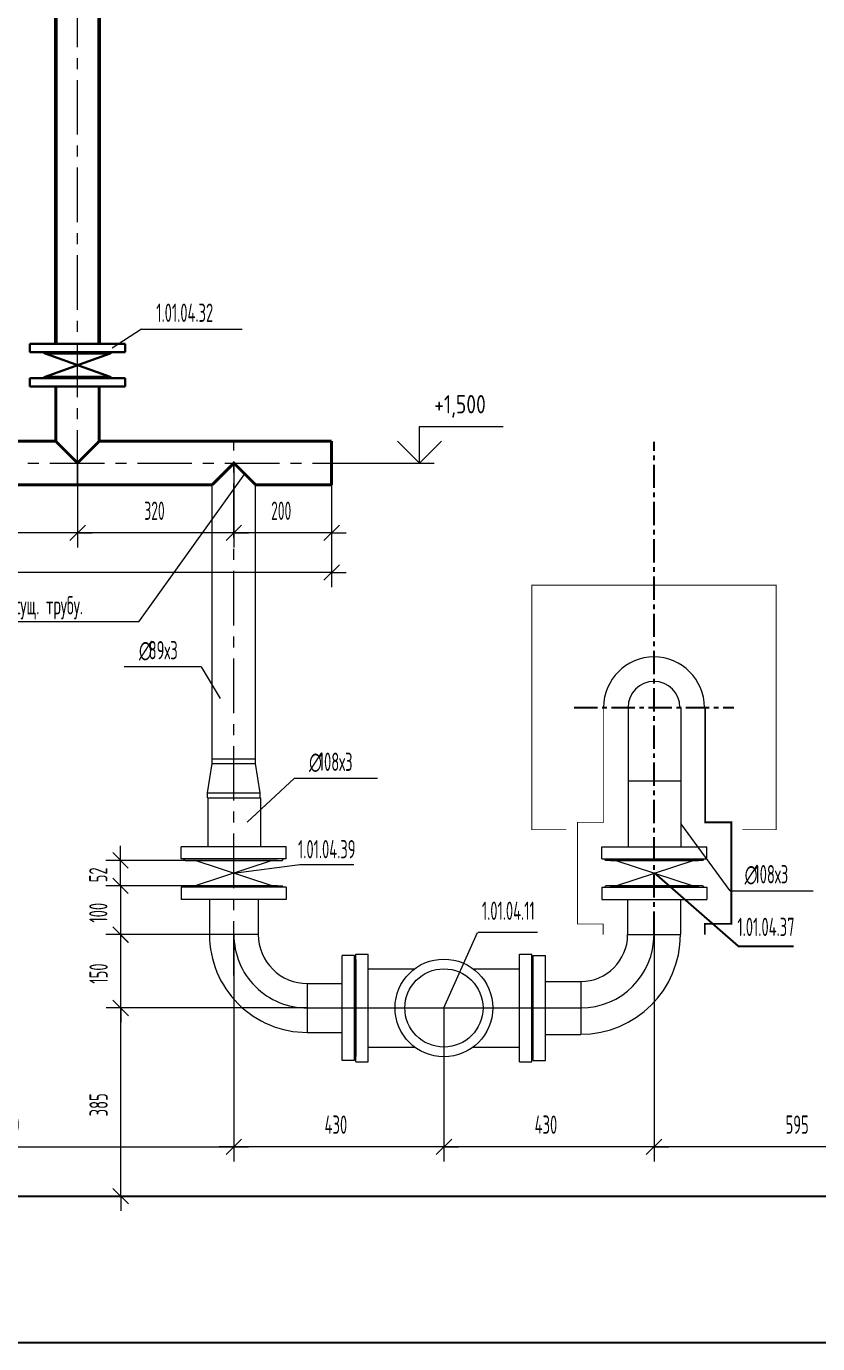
# Model space of a CAD drawing. Header units: millimetres. Extents: x -2281 to 17340, y -2563 to 4166.
# Drawn here: x 3630.6 to 3738.6, y 157.4 to 337.1 of the extents above; entities that cross this region are included whole.
import ezdxf

# ---------------------------------------------------------------- set-up
doc = ezdxf.new("R2010")
doc.units = ezdxf.units.MM
for name, pattern in [('K5LT32777', [0]), ('K5LT32783', [0]), ('K5LT32802', [0]), ('K5LT32807', [0]), ('K5LT32814', [5.08, 3.175, -0.635, 0.635, -0.635]), ('K5LT32817', [100.2, 50, -25, 0.2, -25]), ('K5LT32828', [0]), ('K5LT_AXLED', [11.939881, 7.439881, -1.5, 1.5, -1.5]), ('K5LT_THIN', [0])]:
    doc.linetypes.add(name, pattern=pattern)
doc.layers.add('Системный слой', color=7, linetype='Continuous')
doc.styles.add('KDIMTEXTSTYLE', font='GOST_AU.SHX', dxfattribs={"width": 0.96, "oblique": 15, "height": 5})
doc.styles.add('KTEXTSTYLE', font='GOST_AU.SHX', dxfattribs={"width": 0.96, "height": 5})
doc.dimstyles.new('KDIMSTYLE (0.07)', dxfattribs={"dimtxt": 5, "dimasz": 1, "dimexe": 2, "dimexo": 0, "dimgap": 1, "dimtad": 1, "dimlfac": 15, "dimtxsty": 'KDIMTEXTSTYLE', "dimsah": 1, "dimcen": 0, "dimdle": 1, "dimadec": 0, "dimazin": 0, "dimtfac": 0.667, "dimtmove": 0, "dimatfit": 3, "dimfxl": 1, "dimtvp": 1, "dimtolj": 1, "dimtzin": 0, "dimarcsym": 0})

# ---------------------------------------------------------------- blocks, each defined once
blk = doc.blocks.new('U404')
at = {"layer": 'Системный слой', "color": 7, "linetype": 'K5LT_THIN', "lineweight": 13}
for p, q in [((3709.11, 219.7), (3723.45, 219.7)), ((3709.11, 219.7), (3709.11, 218.03)), ((3709.66, 219.9), (3709.49, 219.7)), ((3722.9, 219.9), (3709.66, 219.9)), ((3710.28, 219.9), (3722.28, 219.9)), ((3722.9, 219.9), (3723.07, 219.7)), ((3723.45, 219.7), (3723.45, 218.03)), ((3709.11, 218.03), (3723.45, 218.03))]:
    blk.add_line(p, q, dxfattribs=at)
blk = doc.blocks.new('U403')
at = {"layer": 'Системный слой'}
blk.add_blockref('U404', (0, 0), dxfattribs=at)
blk = doc.blocks.new('U405')
at = {"layer": 'Системный слой', "color": 7, "linetype": 'K5LT_THIN', "lineweight": 13}
for p, q in [((3711.01, 223.37), (3721.55, 223.37)), ((3711.01, 223.37), (3721.55, 219.9)), ((3711.01, 219.9), (3721.55, 223.37)), ((3721.55, 219.9), (3711.01, 219.9))]:
    blk.add_line(p, q, dxfattribs=at)
blk = doc.blocks.new('U406')
at = {"layer": 'Системный слой', "color": 7, "linetype": 'K5LT_THIN', "lineweight": 13}
for p, q in [((3712.63, 213.24), (3719.83, 213.24)), ((3706.23, 206.84), (3706.23, 199.64))]:
    blk.add_line(p, q, dxfattribs=at)
for radius in [10, 13.6, 6.4]:
    blk.add_arc((3706.23, 213.24), radius, 270, 0, dxfattribs=at)
blk = doc.blocks.new('U408')
at = {"layer": 'Системный слой', "color": 7, "linetype": 'K5LT_THIN', "lineweight": 13}
for p, q in [((3709.11, 223.57), (3709.11, 225.23)), ((3709.11, 225.23), (3723.45, 225.23)), ((3723.45, 223.57), (3723.45, 225.23)), ((3709.11, 223.57), (3723.45, 223.57)), ((3709.66, 223.37), (3709.49, 223.57)), ((3722.9, 223.37), (3709.66, 223.37)), ((3710.28, 223.37), (3722.28, 223.37)), ((3722.9, 223.37), (3723.07, 223.57))]:
    blk.add_line(p, q, dxfattribs=at)
blk = doc.blocks.new('U407')
at = {"layer": 'Системный слой'}
blk.add_blockref('U408', (0, 0), dxfattribs=at)
blk = doc.blocks.new('U410')
at = {"layer": 'Системный слой', "color": 7, "linetype": 'K5LT_THIN', "lineweight": 13}
for p, q in [((3699.76, 196.07), (3699.76, 210.4)), ((3699.76, 210.4), (3701.43, 210.4)), ((3701.43, 196.07), (3701.43, 210.4)), ((3699.56, 209.86), (3699.76, 210.02)), ((3699.56, 209.86), (3699.56, 196.61)), ((3699.56, 197.24), (3699.56, 209.24)), ((3699.56, 196.61), (3699.76, 196.45)), ((3699.76, 196.07), (3701.43, 196.07))]:
    blk.add_line(p, q, dxfattribs=at)
blk = doc.blocks.new('U409')
at = {"layer": 'Системный слой'}
blk.add_blockref('U410', (0, 0), dxfattribs=at)
blk = doc.blocks.new('U412')
at = {"layer": 'Системный слой', "color": 7, "linetype": 'K5LT_THIN', "lineweight": 13}
for p, q in [((3673.69, 196.07), (3673.69, 210.4)), ((3675.36, 210.4), (3673.69, 210.4)), ((3675.36, 196.07), (3675.36, 210.4)), ((3675.56, 209.86), (3675.36, 210.02)), ((3675.56, 209.86), (3675.56, 196.61)), ((3675.56, 197.24), (3675.56, 209.24)), ((3675.36, 196.07), (3673.69, 196.07)), ((3675.56, 196.61), (3675.36, 196.45))]:
    blk.add_line(p, q, dxfattribs=at)
blk = doc.blocks.new('U411')
at = {"layer": 'Системный слой'}
blk.add_blockref('U412', (0, 0), dxfattribs=at)
blk = doc.blocks.new('U414')
at = {"layer": 'Системный слой', "color": 7, "linetype": 'K5LT_THIN', "lineweight": 13}
for p, q in [((3666.03, 219.7), (3651.7, 219.7)), ((3651.7, 219.7), (3651.7, 218.03)), ((3652.24, 219.9), (3652.07, 219.7)), ((3652.24, 219.9), (3665.49, 219.9)), ((3664.86, 219.9), (3652.86, 219.9)), ((3665.49, 219.9), (3665.65, 219.7)), ((3666.03, 219.7), (3666.03, 218.03)), ((3666.03, 218.03), (3651.7, 218.03))]:
    blk.add_line(p, q, dxfattribs=at)
blk = doc.blocks.new('U413')
at = {"layer": 'Системный слой'}
blk.add_blockref('U414', (0, 0), dxfattribs=at)
blk = doc.blocks.new('U415')
at = {"layer": 'Системный слой', "color": 7, "linetype": 'K5LT_THIN', "lineweight": 13}
for p, q in [((3664.13, 223.37), (3653.6, 223.37)), ((3664.13, 223.37), (3653.6, 219.9)), ((3664.13, 219.9), (3653.6, 223.37)), ((3653.6, 219.9), (3664.13, 219.9))]:
    blk.add_line(p, q, dxfattribs=at)
blk = doc.blocks.new('U417')
at = {"layer": 'Системный слой', "color": 7, "linetype": 'K5LT_THIN', "lineweight": 13}
for p, q in [((3666.03, 225.23), (3651.7, 225.23)), ((3651.7, 223.57), (3651.7, 225.23)), ((3666.03, 223.57), (3666.03, 225.23)), ((3666.03, 223.57), (3651.7, 223.57)), ((3652.24, 223.37), (3652.07, 223.57)), ((3652.24, 223.37), (3665.49, 223.37)), ((3664.86, 223.37), (3652.86, 223.37)), ((3665.49, 223.37), (3665.65, 223.57))]:
    blk.add_line(p, q, dxfattribs=at)
blk = doc.blocks.new('U416')
at = {"layer": 'Системный слой'}
blk.add_blockref('U417', (0, 0), dxfattribs=at)
blk = doc.blocks.new('U418')
at = {"layer": 'Системный слой', "color": 7, "linetype": 'K5LT_THIN', "lineweight": 13}
for p, q in [((3655.93, 237.23), (3661.87, 237.23)), ((3655.93, 236.57), (3655.93, 237.23)), ((3661.87, 236.57), (3661.87, 237.23)), ((3655.3, 232.57), (3655.93, 236.57)), ((3655.93, 236.57), (3661.87, 236.57)), ((3662.5, 232.57), (3661.87, 236.57)), ((3655.3, 231.9), (3655.3, 232.57)), ((3655.3, 232.57), (3662.5, 232.57)), ((3655.3, 231.9), (3662.5, 231.9)), ((3662.5, 231.9), (3662.5, 232.57))]:
    blk.add_line(p, q, dxfattribs=at)
blk = doc.blocks.new('U425')
at = {"layer": 'Системный слой', "color": 6, "linetype": 'K5LT32828', "lineweight": 30, "true_color": 0xff00ff}
for p, q in [((3631.07, 292.69), (3631.07, 293.83)), ((3631.07, 293.83), (3644.07, 293.83)), ((3631.52, 293.83), (3633, 293.83)), ((3644.07, 292.69), (3644.07, 293.83)), ((3631.07, 292.69), (3644.07, 292.69)), ((3633.14, 292.49), (3632.84, 292.69)), ((3633.14, 289.34), (3642, 292.49)), ((3642, 289.34), (3633.14, 292.49)), ((3633.14, 292.49), (3642, 292.49)), ((3642, 292.49), (3642.3, 292.69)), ((3633.14, 289.34), (3632.84, 289.14)), ((3633.14, 289.34), (3642, 289.34)), ((3642, 289.34), (3642.3, 289.14)), ((3631.07, 289.14), (3644.07, 289.14)), ((3631.07, 289.14), (3631.07, 288)), ((3631.07, 288), (3644.07, 288)), ((3631.52, 288), (3633, 288)), ((3644.07, 289.14), (3644.07, 288))]:
    blk.add_line(p, q, dxfattribs=at)
blk = doc.blocks.new('D29')
at = {"layer": 'Системный слой', "color": 7, "linetype": 'K5LT_THIN', "lineweight": 13}
for p, q in [((3658.9, 213.24), (3658.9, 182.3)), ((3687.56, 197.9), (3687.56, 182.3)), ((3659.96, 185.36), (3657.84, 183.24)), ((3686.5, 183.24), (3688.62, 185.36)), ((3658.9, 184.3), (3656.9, 184.3)), ((3687.56, 184.3), (3658.9, 184.3)), ((3687.56, 184.3), (3689.56, 184.3))]:
    blk.add_line(p, q, dxfattribs=at)
at = {"layer": 'Системный слой', "color": 7, "insert": (3671.28, 188.57), "char_height": 2.5, "attachment_point": 1, "style": 'KTEXTSTYLE'}
blk.add_mtext('\\H3.5;\\W0.965;\\Q15;\\Q0;\\W0.715;\\H2.50;430', dxfattribs=at)
blk.add_wipeout([(3671.28, 190.3), (3671.28, 193.87), (3675.03, 193.87), (3675.03, 190.3)]).dxf.layer = 'Системный слой'
blk = doc.blocks.new('KDIMARROW_03')
at = {"layer": 'Системный слой', "color": 0, "linetype": 'K5LT_THIN', "lineweight": 13}
for p, q in [((-1.06, -1.06), (1.06, 1.06)), ((0, 0), (-1, 0)), ((0, 0), (2, 0))]:
    blk.add_line(p, q, dxfattribs=at)
blk = doc.blocks.new('D30')
at = {"layer": 'Системный слой', "color": 7, "linetype": 'K5LT_THIN', "lineweight": 13}
for p, q in [((3716.23, 213.24), (3716.23, 182.3)), ((3687.56, 203.24), (3687.56, 182.3)), ((3688.62, 185.36), (3686.5, 183.24)), ((3715.17, 183.24), (3717.29, 185.36)), ((3687.56, 184.3), (3685.56, 184.3)), ((3716.23, 184.3), (3687.56, 184.3)), ((3716.23, 184.3), (3718.23, 184.3))]:
    blk.add_line(p, q, dxfattribs=at)
at = {"layer": 'Системный слой', "color": 7, "insert": (3699.94, 188.57), "char_height": 2.5, "attachment_point": 1, "style": 'KTEXTSTYLE'}
blk.add_mtext('\\H3.5;\\W0.965;\\Q15;\\Q0;\\W0.715;\\H2.50;430', dxfattribs=at)
blk.add_wipeout([(3699.94, 190.3), (3699.94, 193.87), (3703.69, 193.87), (3703.69, 190.3)]).dxf.layer = 'Системный слой'
blk = doc.blocks.new('D35')
at = {"layer": 'Системный слой', "color": 7, "linetype": 'K5LT_THIN', "lineweight": 13}
for p, q in [((3755.89, 241.27), (3755.89, 182.3)), ((3716.23, 213.24), (3716.23, 182.3)), ((3717.29, 185.36), (3715.17, 183.24)), ((3754.83, 183.24), (3756.95, 185.36)), ((3716.23, 184.3), (3714.23, 184.3)), ((3755.89, 184.3), (3716.23, 184.3)), ((3755.89, 184.3), (3757.89, 184.3))]:
    blk.add_line(p, q, dxfattribs=at)
at = {"layer": 'Системный слой', "color": 7, "insert": (3734.18, 188.57), "char_height": 2.5, "attachment_point": 1, "style": 'KTEXTSTYLE'}
blk.add_mtext('\\H3.5;\\W0.965;\\Q15;\\Q0;\\W0.715;\\H2.50;595', dxfattribs=at)
blk.add_wipeout([(3734.18, 190.3), (3734.18, 193.87), (3737.79, 193.87), (3737.79, 190.3)]).dxf.layer = 'Системный слой'
blk = doc.blocks.new('D37')
at = {"layer": 'Системный слой', "color": 7, "linetype": 'K5LT_THIN', "lineweight": 13}
for p, q in [((3598.23, 213.24), (3598.23, 182.3)), ((3658.9, 213.24), (3658.9, 182.3)), ((3599.29, 185.36), (3597.17, 183.24)), ((3657.84, 183.24), (3659.96, 185.36)), ((3598.23, 184.3), (3596.23, 184.3)), ((3598.23, 184.3), (3658.9, 184.3)), ((3658.9, 184.3), (3660.9, 184.3))]:
    blk.add_line(p, q, dxfattribs=at)
at = {"layer": 'Системный слой', "color": 7, "insert": (3626.88, 188.57), "char_height": 2.5, "attachment_point": 1, "style": 'KTEXTSTYLE'}
blk.add_mtext('\\H3.5;\\W0.965;\\Q15;\\Q0;\\W0.715;\\H2.50;910', dxfattribs=at)
blk.add_wipeout([(3626.88, 190.3), (3626.88, 193.87), (3630.12, 193.87), (3630.12, 190.3)]).dxf.layer = 'Системный слой'
blk = doc.blocks.new('D47')
at = {"layer": 'Системный слой', "color": 7, "linetype": 'K5LT_THIN', "lineweight": 13}
for p, q in [((3616.23, 277.57), (3616.23, 266.05)), ((3637.57, 277.57), (3637.57, 266.05)), ((3616.23, 268.05), (3614.23, 268.05)), ((3617.3, 269.11), (3615.17, 266.99)), ((3637.57, 268.05), (3616.23, 268.05)), ((3636.51, 266.99), (3638.63, 269.11)), ((3637.57, 268.05), (3639.57, 268.05))]:
    blk.add_line(p, q, dxfattribs=at)
at = {"layer": 'Системный слой', "color": 7, "insert": (3625.35, 272.31), "char_height": 2.5, "attachment_point": 1, "style": 'KTEXTSTYLE'}
blk.add_mtext('\\H3.5;\\W0.965;\\Q15;\\Q0;\\W0.665;\\H2.50;320', dxfattribs=at)
blk.add_wipeout([(3625.35, 274.05), (3625.35, 277.61), (3628.33, 277.61), (3628.33, 274.05)]).dxf.layer = 'Системный слой'
blk = doc.blocks.new('D48')
at = {"layer": 'Системный слой', "color": 7, "linetype": 'K5LT_THIN', "lineweight": 13}
for p, q in [((3637.57, 277.57), (3637.57, 266.05)), ((3658.9, 277.57), (3658.9, 266.05)), ((3637.57, 268.05), (3635.57, 268.05)), ((3638.63, 269.11), (3636.51, 266.99)), ((3658.9, 268.05), (3637.57, 268.05)), ((3657.84, 266.99), (3659.96, 269.11)), ((3658.9, 268.05), (3660.9, 268.05))]:
    blk.add_line(p, q, dxfattribs=at)
blk.add_wipeout([(3646.68, 269.05), (3646.68, 272.61), (3649.67, 272.61), (3649.67, 269.05)]).dxf.layer = 'Системный слой'
at = {"layer": 'Системный слой', "color": 7, "insert": (3646.68, 272.31), "char_height": 2.5, "attachment_point": 1, "style": 'KTEXTSTYLE'}
blk.add_mtext('\\H3.5;\\W0.965;\\Q15;\\Q0;\\W0.665;\\H2.50;320', dxfattribs=at)
blk = doc.blocks.new('D49')
at = {"layer": 'Системный слой', "color": 7, "linetype": 'K5LT_THIN', "lineweight": 13}
for p, q in [((3658.9, 277.57), (3658.9, 266.05)), ((3672.23, 277.57), (3672.23, 266.05)), ((3658.9, 268.05), (3656.9, 268.05)), ((3659.96, 269.11), (3657.84, 266.99)), ((3672.23, 268.05), (3658.9, 268.05)), ((3671.17, 266.99), (3673.29, 269.11)), ((3672.23, 268.05), (3674.23, 268.05))]:
    blk.add_line(p, q, dxfattribs=at)
blk.add_wipeout([(3663.98, 269.05), (3663.98, 272.61), (3667.03, 272.61), (3667.03, 269.05)]).dxf.layer = 'Системный слой'
at = {"layer": 'Системный слой', "color": 7, "insert": (3663.98, 272.31), "char_height": 2.5, "attachment_point": 1, "style": 'KTEXTSTYLE'}
blk.add_mtext('\\H3.5;\\W0.965;\\Q15;\\Q0;\\W0.665;\\H2.50;200', dxfattribs=at)
blk = doc.blocks.new('U573')
at = {"layer": 'Системный слой', "color": 7, "linetype": 'K5LT_THIN', "lineweight": 13}
for p, q in [((3684.24, 277.57), (3684.24, 282.57)), ((3684.24, 282.57), (3695.64, 282.57)), ((3681.24, 280.57), (3684.24, 277.57)), ((3684.24, 277.57), (3687.24, 280.57)), ((3673.38, 277.57), (3686.24, 277.57))]:
    blk.add_line(p, q, dxfattribs=at)
at = {"layer": 'Системный слой', "color": 7, "insert": (3686.24, 286.84), "char_height": 2.5, "attachment_point": 1, "style": 'KTEXTSTYLE'}
blk.add_mtext('\\H3.5;\\W0.965;\\Q15;\\Q0;\\H2.50;+1,500', dxfattribs=at)
blk = doc.blocks.new('U647')
at = {"layer": 'Системный слой', "color": 7, "linetype": 'K5LT_THIN', "lineweight": 13}
for q in [(3643.95, 249.79), (3657.02, 245.45)]:
    blk.add_line((3654.43, 249.79), q, dxfattribs=at)
at = {"layer": 'Системный слой', "color": 7, "char_height": 2.5, "attachment_point": 1, "style": 'KTEXTSTYLE'}
for s, insert in [('\\H3.5;\\W0.965;\\Q15;\\Q0;\\W0.715;\\H2.50;∅', (3645.95, 253.29)), ('\\H3.5;\\W0.965;\\Q15;\\Q0;\\W0.715;\\H2.50;89х3', (3647.27, 253.29))]:
    blk.add_mtext(s, dxfattribs=dict(at, insert=insert))
blk = doc.blocks.new('U661')
at = {"layer": 'Системный слой', "color": 7, "linetype": 'K5LT_THIN', "lineweight": 13}
for q in [(3660.69, 228.57), (3678.5, 234.57)]:
    blk.add_line((3667.16, 234.57), q, dxfattribs=at)
at = {"layer": 'Системный слой', "color": 7, "char_height": 2.5, "attachment_point": 1, "style": 'KTEXTSTYLE'}
for s, insert in [('\\H3.5;\\W0.965;\\Q15;\\Q0;\\W0.715;\\H2.50;∅', (3669.16, 238.07)), ('\\H3.5;\\W0.965;\\Q15;\\Q0;\\W0.715;\\H2.50;108х3', (3670.48, 238.07))]:
    blk.add_mtext(s, dxfattribs=dict(at, insert=insert))
blk = doc.blocks.new('D127')
at = {"layer": 'Системный слой', "color": 7, "linetype": 'K5LT_THIN', "lineweight": 13}
for p, q in [((3525.46, 203.24), (3525.46, 205.24)), ((3550.9, 203.24), (3523.46, 203.24)), ((3526.52, 202.18), (3524.39, 204.3)), ((3525.46, 177.57), (3525.46, 203.24)), ((3524.39, 178.63), (3526.52, 176.51)), ((3648.4, 177.57), (3523.46, 177.57)), ((3525.46, 177.57), (3525.46, 175.57))]:
    blk.add_line(p, q, dxfattribs=at)
at = {"layer": 'Системный слой', "color": 7, "insert": (3521.19, 188.45), "char_height": 2.5, "attachment_point": 1, "rotation": 90, "style": 'KTEXTSTYLE'}
blk.add_mtext('\\H3.5;\\W0.965;\\Q15;\\Q0;\\W0.715;\\H2.50;385', dxfattribs=at)
blk.add_wipeout([(3519.46, 188.45), (3515.89, 188.45), (3515.89, 192.2), (3519.46, 192.2)]).dxf.layer = 'Системный слой'
blk = doc.blocks.new('U693')
at = {"layer": 'Системный слой', "color": 7, "linetype": 'K5LT_THIN', "lineweight": 13}
for q in [(3642.3, 293.26), (3660.04, 295.82)]:
    blk.add_line((3646.31, 295.82), q, dxfattribs=at)
at = {"layer": 'Системный слой', "color": 7, "insert": (3648.31, 299.32), "char_height": 2.5, "attachment_point": 1, "style": 'KTEXTSTYLE'}
blk.add_mtext('\\H3.5;\\W0.965;\\Q15;\\Q0;\\W0.715;\\H2.50;{\\c255;1.01.04.32}', dxfattribs=at)
blk = doc.blocks.new('U696')
at = {"layer": 'Системный слой', "color": 7, "linetype": 'K5LT_THIN', "lineweight": 13}
for q in [(3719.88, 228.41), (3737.95, 219.23)]:
    blk.add_line((3726.6, 219.23), q, dxfattribs=at)
at = {"layer": 'Системный слой', "color": 7, "char_height": 2.5, "attachment_point": 1, "style": 'KTEXTSTYLE'}
for s, insert in [('\\H3.5;\\W0.965;\\Q15;\\Q0;\\W0.715;\\H2.50;∅', (3728.6, 222.73)), ('\\H3.5;\\W0.965;\\Q15;\\Q0;\\W0.715;\\H2.50;108х3', (3729.93, 222.73))]:
    blk.add_mtext(s, dxfattribs=dict(at, insert=insert))
blk = doc.blocks.new('D132')
at = {"layer": 'Системный слой', "color": 7, "linetype": 'K5LT_THIN', "lineweight": 13}
for p, q in [((3644.52, 212.17), (3642.39, 214.3)), ((3643.46, 213.24), (3643.46, 215.24)), ((3658.9, 213.24), (3641.46, 213.24)), ((3643.46, 203.24), (3643.46, 213.24)), ((3662.7, 203.24), (3641.46, 203.24)), ((3642.39, 204.3), (3644.52, 202.18)), ((3643.46, 203.24), (3643.46, 201.24))]:
    blk.add_line(p, q, dxfattribs=at)
at = {"layer": 'Системный слой', "color": 7, "insert": (3639.19, 206.55), "char_height": 2.5, "attachment_point": 1, "rotation": 90, "style": 'KTEXTSTYLE'}
blk.add_mtext('\\H3.5;\\W0.965;\\Q15;\\Q0;\\W0.715;\\H2.50;150', dxfattribs=at)
blk.add_wipeout([(3637.46, 206.55), (3633.89, 206.55), (3633.89, 209.79), (3637.46, 209.79)]).dxf.layer = 'Системный слой'
blk = doc.blocks.new('D133')
at = {"layer": 'Системный слой', "color": 7, "linetype": 'K5LT_THIN', "lineweight": 13}
for p, q in [((3643.46, 203.24), (3643.46, 205.24)), ((3668.9, 203.24), (3641.46, 203.24)), ((3644.52, 202.18), (3642.39, 204.3)), ((3643.46, 177.57), (3643.46, 203.24)), ((3642.39, 178.63), (3644.52, 176.51)), ((3766.4, 177.57), (3641.46, 177.57)), ((3643.46, 177.57), (3643.46, 175.57))]:
    blk.add_line(p, q, dxfattribs=at)
at = {"layer": 'Системный слой', "color": 7, "insert": (3639.19, 188.45), "char_height": 2.5, "attachment_point": 1, "rotation": 90, "style": 'KTEXTSTYLE'}
blk.add_mtext('\\H3.5;\\W0.965;\\Q15;\\Q0;\\W0.715;\\H2.50;385', dxfattribs=at)
blk.add_wipeout([(3637.46, 188.45), (3633.89, 188.45), (3633.89, 192.2), (3637.46, 192.2)]).dxf.layer = 'Системный слой'
blk = doc.blocks.new('D134')
at = {"layer": 'Системный слой', "color": 7, "linetype": 'K5LT_THIN', "lineweight": 13}
for p, q in [((3643.42, 219.9), (3643.42, 221.9)), ((3658.86, 219.9), (3641.42, 219.9)), ((3643.42, 219.9), (3643.42, 213.24)), ((3658.9, 213.24), (3641.42, 213.24)), ((3643.42, 213.24), (3643.42, 211.24))]:
    blk.add_line(p, q, dxfattribs=at)
blk.add_wipeout([(3642.17, 214.88), (3638.6, 214.88), (3638.6, 218.12), (3642.17, 218.12)]).dxf.layer = 'Системный слой'
for p, q in [((3644.48, 218.84), (3642.36, 220.96)), ((3642.36, 214.3), (3644.48, 212.17))]:
    blk.add_line(p, q, dxfattribs=at)
at = {"layer": 'Системный слой', "color": 7, "insert": (3639.15, 214.88), "char_height": 2.5, "attachment_point": 1, "rotation": 90, "style": 'KTEXTSTYLE'}
blk.add_mtext('\\H3.5;\\W0.965;\\Q15;\\Q0;\\W0.715;\\H2.50;100', dxfattribs=at)
blk = doc.blocks.new('D135')
at = {"layer": 'Системный слой', "color": 7, "linetype": 'K5LT_THIN', "lineweight": 13}
for p, q in [((3643.42, 223.37), (3643.42, 225.37)), ((3643.42, 219.9), (3643.42, 223.37)), ((3643.42, 219.9), (3643.42, 217.9))]:
    blk.add_line(p, q, dxfattribs=at)
blk.add_wipeout([(3642.17, 220.38), (3638.6, 220.38), (3638.6, 222.79), (3642.17, 222.79)]).dxf.layer = 'Системный слой'
for p, q in [((3658.86, 223.37), (3641.42, 223.37)), ((3644.48, 222.31), (3642.36, 224.43)), ((3658.86, 219.9), (3641.42, 219.9)), ((3642.36, 220.96), (3644.48, 218.84))]:
    blk.add_line(p, q, dxfattribs=at)
at = {"layer": 'Системный слой', "color": 7, "insert": (3639.15, 220.38), "char_height": 2.5, "attachment_point": 1, "rotation": 90, "style": 'KTEXTSTYLE'}
blk.add_mtext('\\H3.5;\\W0.965;\\Q15;\\Q0;\\W0.715;\\H2.50;52', dxfattribs=at)
blk = doc.blocks.new('U708')
at = {"layer": 'Системный слой', "color": 7, "linetype": 'K5LT_THIN', "lineweight": 13}
for q in [(3660.38, 276.09), (3618.2, 255.92)]:
    blk.add_line((3645.95, 255.92), q, dxfattribs=at)
at = {"layer": 'Системный слой', "color": 7, "insert": (3620.2, 259.42), "char_height": 2.5, "attachment_point": 1, "style": 'KTEXTSTYLE'}
blk.add_mtext('\\H3.5;\\W0.965;\\Q15;\\Q0;\\W0.715;\\H2.50;Врезка в сущ. трубу.', dxfattribs=at)
blk = doc.blocks.new('D172')
at = {"layer": 'Системный слой', "color": 7, "linetype": 'K5LT_THIN', "lineweight": 13}
for p, q in [((3527.57, 274.6), (3527.57, 260.64)), ((3672.23, 274.6), (3672.23, 260.64)), ((3527.57, 262.64), (3525.57, 262.64)), ((3528.63, 263.7), (3526.51, 261.58)), ((3672.23, 262.64), (3527.57, 262.64)), ((3671.17, 261.58), (3673.29, 263.7)), ((3672.23, 262.64), (3674.23, 262.64))]:
    blk.add_line(p, q, dxfattribs=at)
blk.add_wipeout([(3597.59, 263.89), (3597.59, 267.46), (3602.03, 267.46), (3602.03, 263.89)]).dxf.layer = 'Системный слой'
at = {"layer": 'Системный слой', "color": 7, "insert": (3597.59, 266.9), "char_height": 2.5, "attachment_point": 1, "style": 'KTEXTSTYLE'}
blk.add_mtext('\\H3.5;\\W0.965;\\Q15;\\Q0;\\W0.715;\\H2.50;2170', dxfattribs=at)

msp = doc.modelspace()

# ---------------------------------------------------------------- linework, layer by layer
at = {"layer": 'Системный слой', "color": 211, "linetype": 'K5LT32783', "lineweight": 50, "true_color": 0xff7fff}
for p, q in [((3634.60173, 409.56929), (3634.60173, 293.82648)), ((3640.53507, 293.82648), (3640.53507, 409.56929))]:
    msp.add_line(p, q, dxfattribs=at)
at = {"layer": 'Системный слой', "color": 30, "linetype": 'K5LT_AXLED', "lineweight": 13, "true_color": 0xff8000}
for p, q in [((3637.5684, 274.60262), (3637.5684, 409.69766)), ((3658.90173, 207.64622), (3658.90173, 280.53596)), ((3526.34563, 277.56929), (3678.02081, 277.56929))]:
    msp.add_line(p, q, dxfattribs=at)
at = {"layer": 'Системный слой', "color": 6, "linetype": 'K5LT32802', "lineweight": 40, "true_color": 0xff00ff}
for p, q in [((3634.6013, 288.00262), (3634.6013, 280.53596)), ((3640.53463, 288.00262), (3640.53463, 280.53596)), ((3619.14678, 280.53596), (3634.6013, 280.53596)), ((3640.53463, 280.53596), (3656.87886, 280.53596)), ((3656.87886, 280.53596), (3672.23419, 280.53596)), ((3672.23419, 274.60262), (3672.23419, 280.53596)), ((3619.14678, 274.60262), (3655.93463, 274.60262)), ((3661.86796, 274.60262), (3672.23419, 274.60262))]:
    msp.add_line(p, q, dxfattribs=at)
at = {"layer": 'Системный слой', "color": 191, "linetype": 'K5LT32814', "lineweight": 25, "true_color": 0xbf7fff}
for p, q in [((3716.22709, 213.20386), (3716.22709, 280.46295)), ((3705.33592, 244.23596), (3727.11826, 244.23596))]:
    msp.add_line(p, q, dxfattribs=at)
at = {"layer": 'Системный слой', "color": 7, "linetype": 'K5LT_THIN', "lineweight": 13}
for p, q in [((3655.93465, 237.23495), (3655.93463, 274.60262)), ((3661.86796, 237.23495), (3661.86796, 274.60262)), ((3712.6814, 244.23596), (3712.6814, 225.23495)), ((3719.8814, 244.23596), (3719.8814, 225.23495)), ((3712.6814, 234.23596), (3719.8814, 234.23596)), ((3655.33961, 231.90162), (3655.33961, 225.23495)), ((3662.53961, 231.90162), (3662.53961, 225.23495)), ((3658.86342, 221.63495), (3667.90365, 222.78769)), ((3667.90365, 222.78769), (3675.25852, 222.78769)), ((3655.56804, 218.03495), (3655.56804, 213.16631)), ((3662.2347, 218.03495), (3662.2347, 213.13744)), ((3712.62709, 218.03495), (3712.62709, 213.23596)), ((3719.82709, 218.03495), (3719.82709, 213.23596)), ((3662.23507, 213.23602), (3655.5684, 213.23602)), ((3687.56042, 203.23596), (3692.14299, 213.52857)), ((3700.31344, 213.52857), (3692.18011, 213.52857)), ((3675.56042, 195.90262), (3675.56042, 210.56929)), ((3675.56042, 210.56929), (3677.22709, 210.56929)), ((3677.22709, 195.90262), (3677.22709, 210.56929)), ((3697.89375, 195.90262), (3697.89375, 210.56929)), ((3697.89375, 210.56929), (3699.56042, 210.56929)), ((3699.56042, 195.90262), (3699.56042, 210.56929)), ((3677.22709, 208.56929), (3683.56042, 208.56929)), ((3691.56042, 208.56929), (3697.89375, 208.56929)), ((3701.42709, 206.83596), (3706.22709, 206.83596)), ((3668.91773, 206.56937), (3673.69375, 206.56937)), ((3668.91773, 206.56937), (3668.91773, 199.9027)), ((3668.91773, 203.23596), (3706.22709, 203.23596)), ((3668.90173, 199.90269), (3673.69375, 199.90269)), ((3701.42709, 199.63596), (3706.22709, 199.63596)), ((3677.22709, 197.90262), (3683.56042, 197.90262)), ((3691.56042, 197.90262), (3697.89375, 197.90262)), ((3675.56042, 195.90262), (3677.22709, 195.90262)), ((3697.89375, 195.90262), (3699.56042, 195.90262))]:
    msp.add_line(p, q, dxfattribs=at)
at = {"layer": 'Системный слой', "color": 7, "linetype": 'K5LT32777', "lineweight": 25}
for p, q in [((3716.22709, 221.65282), (3727.6903, 211.6674)), ((3727.6903, 211.6674), (3735.28454, 211.6674))]:
    msp.add_line(p, q, dxfattribs=at)
at = {"layer": 'Системный слой', "color": 6, "linetype": 'K5LT32807', "lineweight": 25, "true_color": 0xff00ff}
msp.add_line((3266.96441, 177.56929), (3769.89375, 177.56929), dxfattribs=at)
at = {"layer": 'Системный слой', "color": 6, "linetype": 'K5LT32807', "true_color": 0xff00ff, "const_width": 0.25}
msp.add_lwpolyline([(3266.96441, 157.56929), (3789.89375, 157.56929), (3789.89375, 471.3625)], dxfattribs=at)
at = {"layer": 'Системный слой', "color": 6, "linetype": 'K5LT32802', "true_color": 0xff00ff, "const_width": 0.4}
for points in [[(3634.6013, 280.53596), (3637.5684, 277.56929), (3640.53463, 280.53596)], [(3655.93463, 274.60262), (3658.90173, 277.56929), (3661.86796, 274.60262)]]:
    msp.add_lwpolyline(points, dxfattribs=at)
at = {"layer": 'Системный слой', "color": 7, "linetype": 'K5LT_THIN', "const_width": 0.11}
for points in [[(3704.2727, 227.56929), (3699.56042, 227.56929), (3699.56042, 260.90262), (3732.89375, 260.90262), (3732.89375, 227.56929), (3728.28587, 227.56929)], [(3709.29375, 213.23596), (3709.29375, 214.70162), (3705.7814, 214.70162), (3705.7814, 228.56828), (3709.34806, 228.56828), (3709.34806, 244.23596)]]:
    msp.add_lwpolyline(points, dxfattribs=at)
at = {"layer": 'Системный слой', "color": 114, "linetype": 'K5LT32817', "true_color": 0x00a552, "const_width": 0.25}
msp.add_lwpolyline([(3723.21473, 244.23596), (3723.21473, 228.56828), (3726.7814, 228.56828), (3726.7814, 214.70162), (3723.16042, 214.70162), (3723.16042, 213.23596)], dxfattribs=at)
at = {"layer": 'Системный слой', "color": 7, "linetype": 'K5LT_THIN', "lineweight": 13}
for radius in [6.66667, 5.33333]:
    msp.add_circle((3687.56042, 203.23596), radius, dxfattribs=at)
for centre, radius, start, end in [((3716.22709, 244.23596), 6.87902, 0, 180), ((3716.22709, 244.23596), 3.54569, 0, 180), ((3668.90173, 213.23602), 13.33333, 180, 270.06874), ((3668.90173, 213.23602), 10, 180, 270.1145667), ((3668.90173, 213.23602), 6.66667, 180, 270.13748)]:
    msp.add_arc(centre, radius, start, end, dxfattribs=at)

# ---------------------------------------------------------------- block references
at = {"layer": 'Системный слой'}
for name in ['U693', 'U425', 'U647', 'U418', 'U661', 'U416', 'U407', 'U415', 'U405', 'U413', 'U403', 'U406', 'U411', 'U409']:
    msp.add_blockref(name, (0, 0), dxfattribs=at)

# ---------------------------------------------------------------- texts
at = {"layer": 'Системный слой', "color": 7, "char_height": 2.5, "attachment_point": 1, "style": 'KTEXTSTYLE'}
for s, insert in [('\\H3.5;\\W0.965;\\Q15;\\Q0;\\W0.715;\\H2.50;1.01.04.39', (3667.65175, 226.14574)), ('\\H3.5;\\W0.965;\\Q15;\\Q0;\\W0.715;\\H2.50;1.01.04.11', (3692.74105, 217.74577))]:
    msp.add_mtext(s, dxfattribs=dict(at, insert=insert))

# ---------------------------------------------------------------- next in the draw order: dimensions: what is measured, and where the dimension line sits
at = {"layer": 'Системный слой', "color": 7}
dim = msp.add_linear_dim(base=(3637.5684, 268.04664), p1=(3616.23485, 277.56929), p2=(3637.5684, 277.56929), dimstyle='KDIMSTYLE (0.07)', override={"dimexo": 0, "dimpost": '\\H50.0;\\W0.665;\\Q0;<>', "dimblk1": 'KDIMARROW_03', "dimblk2": 'KDIMARROW_03', "dimse1": 0, "dimse2": 0, "dimclrt": 7, "dimtolj": 1}, dxfattribs=at)
dim.commit()
dim.dimension.update_dxf_attribs({"geometry": 'D47', "text_midpoint": (3626.90162, 268.04664), "dimtype": 160})
dim = msp.add_linear_dim(base=(3687.56042, 184.30376), p1=(3658.90173, 213.23529), p2=(3687.56042, 197.90262), text='\\H50.0;\\W0.965;\\Q0;\\H50.0;\\W0.965;\\Q0;\\Q0;\\W0.715;\\H2.50;430\\Q0;\\W0.965;\\H50.00;', dimstyle='KDIMSTYLE (0.07)', override={"dimexo": 0, "dimblk1": 'KDIMARROW_03', "dimblk2": 'KDIMARROW_03', "dimse1": 0, "dimse2": 0, "dimclrt": 7, "dimtolj": 1}, dxfattribs=at)
dim.commit()
dim.dimension.update_dxf_attribs({"geometry": 'D29', "text_midpoint": (3673.23108, 184.30376), "dimtype": 160})

# ---------------------------------------------------------------- next in the draw order: dimensions: what is measured, and where the dimension line sits
dim = msp.add_linear_dim(base=(3658.90173, 268.04664), p1=(3637.5684, 277.56929), p2=(3658.90173, 277.56929), dimstyle='KDIMSTYLE (0.07)', override={"dimexo": 0, "dimpost": '\\H50.0;\\W0.665;\\Q0;<>', "dimblk1": 'KDIMARROW_03', "dimblk2": 'KDIMARROW_03', "dimse1": 0, "dimse2": 0, "dimclrt": 7, "dimtolj": 1}, dxfattribs=at)
dim.commit()
dim.dimension.update_dxf_attribs({"geometry": 'D48', "text_midpoint": (3648.23507, 268.04664), "dimtype": 160})
for base, p1, p2, text, picture, middle in [((3598.22709, 184.30376), (3658.90173, 213.23602), (3598.22709, 213.23596), '\\H50.0;\\W0.965;\\Q0;\\H50.0;\\W0.965;\\Q0;\\Q0;\\W0.715;\\H2.50;910\\Q0;\\W0.965;\\H50.00;', 'D37', (3628.56441, 184.30376)), ((3716.22709, 184.30376), (3687.56042, 203.23596), (3716.22709, 213.23596), '\\H50.0;\\W0.965;\\Q0;\\H50.0;\\W0.965;\\Q0;\\Q0;\\W0.715;\\H2.50;430\\Q0;\\W0.965;\\H50.00;', 'D30', (3701.89375, 184.30376))]:
    dim = msp.add_linear_dim(base=base, p1=p1, p2=p2, text=text, dimstyle='KDIMSTYLE (0.07)', override={"dimexo": 0, "dimblk1": 'KDIMARROW_03', "dimblk2": 'KDIMARROW_03', "dimse1": 0, "dimse2": 0, "dimclrt": 7, "dimtolj": 1}, dxfattribs=at)
    dim.commit()
    dim.dimension.update_dxf_attribs({"geometry": picture, "text_midpoint": middle, "dimtype": 160})

# ---------------------------------------------------------------- next in the draw order: dimensions: what is measured, and where the dimension line sits
for base, p1, p2, text, picture, middle in [((3672.23419, 268.04664), (3658.90173, 277.56929), (3672.23419, 277.56929), '\\H50.0;\\W0.665;\\Q0;\\H50.0;\\W0.665;\\Q0;\\Q0;\\W0.455;\\H2.50;200\\Q0;\\H50.00;', 'D49', (3665.56796, 268.04664)), ((3755.89373, 184.30376), (3716.22709, 213.23596), (3755.89373, 241.26929), '\\H50.0;\\W0.965;\\Q0;\\H50.0;\\W0.965;\\Q0;\\Q0;\\W0.715;\\H2.50;595\\Q0;\\W0.965;\\H50.00;', 'D35', (3736.06041, 184.30376))]:
    dim = msp.add_linear_dim(base=base, p1=p1, p2=p2, text=text, dimstyle='KDIMSTYLE (0.07)', override={"dimexo": 0, "dimblk1": 'KDIMARROW_03', "dimblk2": 'KDIMARROW_03', "dimse1": 0, "dimse2": 0, "dimclrt": 7, "dimtolj": 1}, dxfattribs=at)
    dim.commit()
    dim.dimension.update_dxf_attribs({"geometry": picture, "text_midpoint": middle, "dimtype": 160})
dim = msp.add_linear_dim(base=(3525.45506, 177.56929), p1=(3550.90173, 203.23602), p2=(3648.39916, 177.56929), angle=90, text='\\H50.0;\\W0.965;\\Q0;\\H50.0;\\W0.965;\\Q0;\\Q0;\\W0.715;\\H2.50;385\\Q0;\\W0.965;\\H50.00;', dimstyle='KDIMSTYLE (0.07)', override={"dimexo": 0, "dimblk1": 'KDIMARROW_03', "dimblk2": 'KDIMARROW_03', "dimse1": 0, "dimse2": 0, "dimclrt": 7, "dimtolj": 1}, dxfattribs=at)
dim.commit()
dim.dimension.update_dxf_attribs({"geometry": 'D127', "text_midpoint": (3525.45506, 190.40265), "dimtype": 160})

# ---------------------------------------------------------------- next in the draw order: block references
at = {"layer": 'Системный слой'}
for name in ['U573', 'U708', 'U696']:
    msp.add_blockref(name, (0, 0), dxfattribs=at)

# ---------------------------------------------------------------- next in the draw order: texts
at = {"layer": 'Системный слой', "color": 7, "insert": (3727.61162, 215.54584), "char_height": 2.5, "attachment_point": 1, "style": 'KTEXTSTYLE'}
msp.add_mtext('\\H3.5;\\W0.965;\\Q15;\\Q0;\\W0.715;\\H2.50;1.01.04.37', dxfattribs=at)

# ---------------------------------------------------------------- next in the draw order: dimensions: what is measured, and where the dimension line sits
at = {"layer": 'Системный слой', "color": 7}
dim = msp.add_linear_dim(base=(3643.45506, 203.23602), p1=(3658.90173, 213.23529), p2=(3662.70158, 203.23602), angle=90, dimstyle='KDIMSTYLE (0.07)', override={"dimexo": 0, "dimpost": '\\H50.0;\\W0.965;\\Q0;<>', "dimblk1": 'KDIMARROW_03', "dimblk2": 'KDIMARROW_03', "dimse1": 0, "dimse2": 0, "dimclrt": 7, "dimtolj": 1}, dxfattribs=at)
dim.commit()
dim.dimension.update_dxf_attribs({"geometry": 'D132', "text_midpoint": (3643.45506, 208.23566), "dimtype": 160})

# ---------------------------------------------------------------- next in the draw order: dimensions: what is measured, and where the dimension line sits
dim = msp.add_linear_dim(base=(3672.23419, 262.63736), p1=(3527.5684, 274.60262), p2=(3672.23419, 274.60262), dimstyle='KDIMSTYLE (0.07)', override={"dimexo": 0, "dimpost": '\\H2.5;\\W0.965;\\Q0;<>', "dimblk1": 'KDIMARROW_03', "dimblk2": 'KDIMARROW_03', "dimse1": 0, "dimse2": 0, "dimclrt": 7, "dimtolj": 1}, dxfattribs=at)
dim.commit()
dim.dimension.update_dxf_attribs({"geometry": 'D172', "text_midpoint": (3599.9013, 262.63736), "dimtype": 160})
dim = msp.add_linear_dim(base=(3643.42055, 219.90162), p1=(3658.90173, 213.23529), p2=(3658.86342, 219.90162), angle=90, dimstyle='KDIMSTYLE (0.07)', override={"dimexo": 0, "dimpost": '\\H2.5;\\W0.965;\\Q0;<>', "dimblk1": 'KDIMARROW_03', "dimblk2": 'KDIMARROW_03', "dimse1": 0, "dimse2": 0, "dimclrt": 7, "dimtolj": 1}, dxfattribs=at)
dim.commit()
dim.dimension.update_dxf_attribs({"geometry": 'D134', "text_midpoint": (3643.42055, 216.56845), "dimtype": 160})
dim = msp.add_linear_dim(base=(3643.45506, 177.56929), p1=(3668.90173, 203.23602), p2=(3766.39916, 177.56929), angle=90, text='\\H50.0;\\W0.965;\\Q0;\\H50.0;\\W0.965;\\Q0;\\Q0;\\W0.715;\\H2.50;385\\Q0;\\W0.965;\\H50.00;', dimstyle='KDIMSTYLE (0.07)', override={"dimexo": 0, "dimblk1": 'KDIMARROW_03', "dimblk2": 'KDIMARROW_03', "dimse1": 0, "dimse2": 0, "dimclrt": 7, "dimtolj": 1}, dxfattribs=at)
dim.commit()
dim.dimension.update_dxf_attribs({"geometry": 'D133', "text_midpoint": (3643.45506, 190.40265), "dimtype": 160})

# ---------------------------------------------------------------- next in the draw order: dimensions: what is measured, and where the dimension line sits
dim = msp.add_linear_dim(base=(3643.42055, 219.90162), p1=(3658.86342, 223.36828), p2=(3658.86342, 219.90162), angle=90, dimstyle='KDIMSTYLE (0.07)', override={"dimexo": 0, "dimpost": '\\H2.5;\\W0.965;\\Q0;<>', "dimblk1": 'KDIMARROW_03', "dimblk2": 'KDIMARROW_03', "dimse1": 0, "dimse2": 0, "dimclrt": 7, "dimtolj": 1}, dxfattribs=at)
dim.commit()
dim.dimension.update_dxf_attribs({"geometry": 'D135', "text_midpoint": (3643.42055, 221.63495), "dimtype": 160})

doc.saveas('drawing.dxf')
